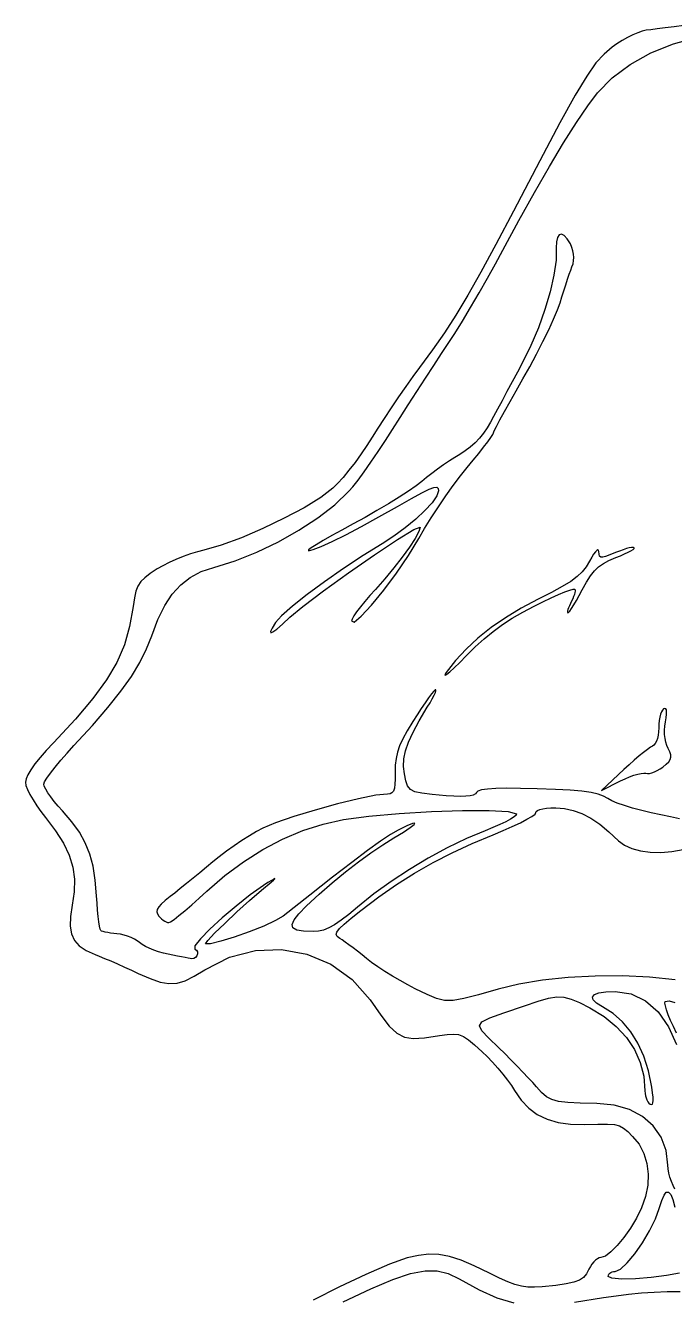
# Model space of a CAD drawing. Header units: metres. Extents: x 225 to 2031, y 224 to 1081.
# Drawn here: x 643.5 to 844.9, y 635.2 to 1030 of the extents above; entities that cross this region are included whole.
import ezdxf

# ---------------------------------------------------------------- set-up
doc = ezdxf.new("R2010")
doc.units = ezdxf.units.M
doc.layers.add('rockery', color=7, linetype='Continuous')

msp = doc.modelspace()

# ---------------------------------------------------------------- linework, layer by layer
at = {"layer": 'rockery'}
for points in [[(847.85, 1030.04), (844.79, 1029.66), (841.98, 1029.3), (839.53, 1028.99), (837.54, 1028.73), (836.13, 1028.53), (834.92, 1028.26), (833.51, 1027.78), (831.95, 1027.12), (830.31, 1026.31), (828.65, 1025.38), (827.05, 1024.37), (825.56, 1023.31), (823.04, 1021.17), (820.55, 1018.41), (817.7, 1014.36), (814.11, 1008.4), (809.37, 999.86), (803.11, 988.1), (794.92, 972.47), (789.46, 962.1), (784.83, 953.53), (780.79, 946.37), (777.1, 940.21), (773.53, 934.69), (769.85, 929.39), (765.81, 923.92), (763.77, 921.17), (761.56, 918.08), (759.27, 914.8), (756.99, 911.46), (754.81, 908.18), (752.82, 905.11), (751.12, 902.36), (749.47, 899.77), (747.68, 897.13), (745.79, 894.53), (743.9, 892.07), (742.08, 889.85), (740.4, 887.96), (738.93, 886.51), (735.17, 883.65), (729.98, 880.46), (723.85, 877.17), (717.21, 873.99), (710.53, 871.15), (704.27, 868.86), (698.89, 867.34), (696.89, 866.82), (694.72, 866.14), (692.47, 865.33), (690.23, 864.42), (688.09, 863.46), (686.13, 862.46), (684.44, 861.48), (682.21, 860.02), (680.53, 858.75), (679.3, 857.52), (678.44, 856.17), (677.83, 854.54), (677.37, 852.48), (676.97, 849.83), (675.85, 843.57), (674.22, 837.89), (671.9, 832.48), (668.72, 827.04), (664.49, 821.27), (659.04, 814.88), (652.21, 807.57), (649.99, 805.19), (648.07, 802.99), (646.48, 800.99), (645.21, 799.19), (644.29, 797.63), (643.73, 796.32), (643.54, 795.28), (643.7, 794.32), (644.17, 793.05), (644.91, 791.53), (645.89, 789.84), (647.05, 788.03), (648.36, 786.18), (649.8, 784.34), (652.91, 780.25), (655.34, 776.39), (657.1, 772.67), (658.22, 768.98), (658.74, 765.24), (658.69, 761.35), (658.08, 757.2), (657.52, 753.65), (657.42, 750.7), (657.82, 748.25), (658.75, 746.22), (660.25, 744.54), (662.37, 743.13), (665.14, 741.89), (666.45, 741.37), (668.09, 740.68), (669.99, 739.87), (672.06, 738.96), (674.22, 737.99), (676.39, 737), (678.48, 736.03), (682.19, 734.39), (685.3, 733.33), (688.02, 732.86), (690.56, 732.99), (693.13, 733.74), (695.93, 735.11), (699.18, 737.11), (706.84, 741.02), (714.87, 743.09), (722.98, 743.38), (730.88, 741.94), (738.28, 738.83), (744.9, 734.08), (750.45, 727.77), (753.78, 723.04), (756.42, 719.66), (758.74, 717.46), (761.1, 716.26), (763.85, 715.86), (767.36, 716.08), (771.97, 716.74), (774.42, 717.09), (776.33, 717.21), (777.92, 717.03), (779.4, 716.47), (780.97, 715.46), (782.85, 713.9), (785.24, 711.73), (786.84, 710.19), (788.48, 708.46), (790.12, 706.63), (791.68, 704.76), (793.11, 702.93), (794.34, 701.21), (795.32, 699.68), (797.37, 696.67), (799.7, 694.2), (802.35, 692.23), (805.36, 690.77), (808.77, 689.78), (812.62, 689.25), (816.94, 689.16), (821.11, 689.27), (824.13, 689.28), (826.28, 689.12), (827.85, 688.73), (829.13, 688.04), (830.39, 686.97), (831.92, 685.46), (833.9, 683.01), (835.37, 680.19), (836.32, 677.08), (836.73, 673.76), (836.61, 670.31), (835.92, 666.8), (834.68, 663.32), (833.08, 660.1), (831.21, 656.97), (829.19, 654.08), (827.15, 651.58), (825.2, 649.61), (823.46, 648.32), (822.06, 647.86), (821.55, 647.76), (821, 647.49), (820.42, 647.06), (819.85, 646.51), (819.31, 645.84), (818.81, 645.08), (818.38, 644.26), (817.62, 642.82), (816.7, 641.71), (815.46, 640.86), (813.73, 640.21), (811.33, 639.7), (808.09, 639.26), (803.85, 638.84), (801.51, 638.68), (799.43, 638.72), (797.44, 638.97), (795.4, 639.49), (793.16, 640.32), (790.57, 641.48), (787.48, 643.02), (782.77, 645.32), (778.7, 647.03), (775.11, 648.18), (771.82, 648.79), (768.65, 648.9), (765.44, 648.55), (762.01, 647.76), (756.48, 645.81), (749.16, 642.66), (740.97, 638.78), (732.85, 634.65)], [(846.48, 783.96), (843.69, 784.57), (840.72, 785.18), (837.7, 785.82), (834.73, 786.54), (831.92, 787.3), (829.37, 788.09), (827.17, 788.85), (825.44, 789.58), (824.26, 790.23), (822.9, 791.01), (821.2, 791.65), (819.02, 792.15), (816.19, 792.55), (812.57, 792.85), (808, 793.09), (802.31, 793.28), (797.14, 793.39), (792.89, 793.42), (789.49, 793.35), (786.9, 793.19), (785.07, 792.94), (783.93, 792.58), (783.45, 792.11), (783.13, 791.67), (782.48, 791.33), (781.51, 791.09), (780.18, 790.96), (778.51, 790.92), (776.48, 790.98), (774.08, 791.13), (769.71, 791.5), (766.55, 791.87), (764.37, 792.36), (762.97, 793.09), (762.1, 794.18), (761.56, 795.73), (761.12, 797.87), (760.85, 800.18), (760.95, 802.52), (761.44, 805), (762.38, 807.72), (763.79, 810.82), (765.73, 814.39), (768.22, 818.56), (769.06, 819.97), (769.77, 821.22), (770.33, 822.28), (770.71, 823.12), (770.91, 823.7), (770.91, 824), (770.7, 823.97), (770.23, 823.53), (769.52, 822.68), (768.6, 821.46), (767.52, 819.93), (766.32, 818.17), (765.04, 816.22), (763.73, 814.14), (761.99, 811.27), (760.64, 808.8), (759.64, 806.63), (758.94, 804.62), (758.51, 802.66), (758.29, 800.64), (758.25, 798.42), (758.25, 796.31), (758.17, 794.67), (757.99, 793.44), (757.69, 792.58), (757.25, 792.03), (756.65, 791.74), (755.88, 791.65), (752.26, 791.25), (746.85, 790.16), (740.35, 788.58), (733.44, 786.69), (726.81, 784.68), (721.15, 782.74), (717.14, 781.06), (715.22, 780.01), (713.04, 778.71), (710.7, 777.21), (708.29, 775.59), (705.92, 773.89), (703.68, 772.2), (701.66, 770.57), (699.7, 768.94), (697.62, 767.23), (695.53, 765.51), (693.48, 763.85), (691.57, 762.31), (689.87, 760.95), (688.47, 759.86), (686.88, 758.58), (685.69, 757.52), (684.88, 756.62), (684.43, 755.84), (684.3, 755.15), (684.47, 754.48), (684.92, 753.8), (685.34, 753.34), (685.8, 752.92), (686.28, 752.55), (686.75, 752.23), (687.21, 751.99), (687.63, 751.84), (688, 751.79), (688.59, 752.05), (689.68, 752.78), (691.17, 753.94), (693.01, 755.45), (695.12, 757.26), (697.42, 759.32), (699.84, 761.55), (705.4, 766.36), (711.19, 770.67), (717.18, 774.44), (723.32, 777.66), (729.56, 780.3), (735.86, 782.34), (742.17, 783.74), (750.05, 784.81), (759.49, 785.66), (769.53, 786.26), (779.16, 786.57), (787.42, 786.57), (793.32, 786.22), (795.88, 785.5), (795.76, 785.12), (795.13, 784.57), (794.03, 783.87), (792.53, 783.07), (790.69, 782.18), (788.56, 781.24), (786.2, 780.28), (780.36, 777.82), (774.43, 774.97), (768.51, 771.77), (762.69, 768.29), (757.04, 764.56), (751.65, 760.65), (746.61, 756.6), (743.85, 754.32), (741.49, 752.5), (739.44, 751.11), (737.63, 750.1), (735.99, 749.44), (734.44, 749.07), (732.92, 748.96), (729.85, 749.09), (727.72, 749.47), (726.52, 750.16), (726.24, 751.2), (726.86, 752.64), (728.37, 754.54), (730.76, 756.95), (734.71, 760.59), (738.75, 764.12), (742.82, 767.48), (746.83, 770.6), (750.71, 773.44), (754.39, 775.94), (757.79, 778.04), (760.81, 779.85), (762.93, 781.24), (764.12, 782.16), (764.36, 782.59), (763.63, 782.46), (761.91, 781.76), (759.16, 780.42), (756.84, 779.08), (753.71, 777), (749.71, 774.15), (744.76, 770.45), (738.78, 765.85), (731.72, 760.31), (723.48, 753.76), (721.16, 752.39), (717.46, 750.71), (712.97, 748.94), (708.32, 747.29), (704.11, 745.98), (700.95, 745.22), (699.45, 745.23), (700.11, 746.21), (702.24, 748.45), (705.39, 751.54), (709.15, 755.07), (713.09, 758.65), (716.76, 761.86), (719.74, 764.31), (720.54, 764.94), (720.93, 765.3), (720.93, 765.4), (720.56, 765.24), (719.84, 764.83), (718.77, 764.18), (717.38, 763.28), (713.26, 760.38), (708.87, 756.92), (704.58, 753.26), (700.78, 749.74), (697.84, 746.72), (696.14, 744.53), (696.05, 743.54), (696.61, 743.18), (696.89, 742.66), (696.91, 742.04), (696.71, 741.44), (696.31, 740.93), (695.75, 740.6), (695.06, 740.55), (694.67, 740.62), (693.99, 740.75), (693.07, 740.92), (691.95, 741.14), (690.67, 741.38), (689.28, 741.65), (687.83, 741.94), (687.83, 741.94), (686.33, 742.28), (684.82, 742.72), (683.34, 743.23), (681.97, 743.79), (680.74, 744.38), (679.71, 744.97), (678.94, 745.55), (678.22, 746.11), (677.34, 746.63), (676.33, 747.12), (675.25, 747.54), (674.13, 747.89), (673.01, 748.14), (671.94, 748.28), (670.93, 748.38), (669.96, 748.5), (669.06, 748.65), (668.28, 748.81), (667.63, 748.98), (667.15, 749.16), (666.88, 749.33), (666.7, 749.76), (666.51, 750.66), (666.31, 751.98), (666.11, 753.65), (665.92, 755.59), (665.74, 757.76), (665.59, 760.07), (665.18, 764.98), (664.5, 769.25), (663.5, 773.04), (662.11, 776.5), (660.28, 779.77), (657.94, 783.02), (655.03, 786.39), (653.71, 787.88), (652.49, 789.36), (651.41, 790.77), (650.51, 792.06), (649.82, 793.18), (649.38, 794.09), (649.23, 794.72), (649.48, 795.45), (650.18, 796.62), (651.29, 798.17), (652.73, 800.03), (654.47, 802.11), (656.43, 804.34), (658.56, 806.66), (664.3, 812.9), (669.13, 818.48), (673.15, 823.52), (676.43, 828.15), (679.06, 832.48), (681.14, 836.65), (682.73, 840.76), (684.65, 845.82), (686.74, 850.09), (689.08, 853.65), (691.71, 856.55), (694.69, 858.85), (698.08, 860.63), (701.94, 861.94), (708.62, 864.02), (715.37, 866.7), (722, 869.87), (728.35, 873.45), (734.23, 877.32), (739.48, 881.39), (743.91, 885.56), (745.13, 886.98), (746.73, 889.04), (748.62, 891.61), (750.71, 894.59), (752.94, 897.85), (755.21, 901.27), (757.44, 904.75), (759.76, 908.42), (762.31, 912.4), (764.97, 916.54), (767.65, 920.67), (770.23, 924.62), (772.61, 928.24), (774.68, 931.35), (776.74, 934.53), (779.1, 938.33), (781.65, 942.57), (784.29, 947.07), (786.91, 951.65), (789.41, 956.15), (791.68, 960.37), (796.62, 969.56), (801.47, 978.26), (806.12, 986.33), (810.5, 993.6), (814.51, 999.93), (818.05, 1005.16), (821.04, 1009.12), (825.62, 1013.83), (831.19, 1017.98), (837.57, 1021.5), (844.59, 1024.32), (852.08, 1026.37)], [(845.1, 734.07), (837.14, 734.86), (828.77, 735.22), (820.27, 735.18), (811.9, 734.73), (803.91, 733.91), (796.59, 732.72), (790.18, 731.17), (784.07, 729.38), (779.59, 728.19), (776.26, 727.6), (773.58, 727.61), (771.05, 728.22), (768.19, 729.43), (764.48, 731.25), (762.2, 732.44), (759.8, 733.77), (757.38, 735.19), (755.03, 736.64), (752.85, 738.07), (750.93, 739.42), (749.35, 740.63), (747.96, 741.75), (746.55, 742.87), (745.17, 743.93), (743.88, 744.89), (742.73, 745.73), (741.76, 746.4), (741.03, 746.87), (740.28, 747.43), (739.97, 748.06), (740.18, 748.85), (740.97, 749.89), (742.43, 751.29), (744.62, 753.13), (747.61, 755.52), (753.16, 759.72), (758.7, 763.57), (764.29, 767.12), (770.01, 770.4), (775.93, 773.45), (782.11, 776.32), (788.63, 779.04), (791.74, 780.32), (794.58, 781.57), (797.08, 782.75), (799.14, 783.82), (800.69, 784.73), (801.65, 785.44), (801.93, 785.92), (802.01, 786.27), (802.4, 786.58), (803.09, 786.85), (804.02, 787.07), (805.19, 787.24), (806.55, 787.35), (808.07, 787.38), (810.8, 787.19), (813.5, 786.59), (816.2, 785.59), (818.93, 784.16), (821.71, 782.29), (824.58, 779.97), (827.55, 777.18), (829.35, 775.8), (831.64, 774.73), (834.32, 773.99), (837.34, 773.59), (840.62, 773.53), (844.08, 773.83), (847.65, 774.49)], [(845.06, 669.13), (844.46, 670.25), (843.93, 671.49), (843.49, 672.79), (843.15, 674.1), (842.93, 675.37), (842.85, 676.55), (842.32, 681.12), (840.77, 685.19), (838.3, 688.71), (834.99, 691.58), (830.92, 693.75), (826.18, 695.14), (820.86, 695.67), (815.65, 695.77), (811.77, 695.95), (808.93, 696.29), (806.83, 696.87), (805.18, 697.77), (803.69, 699.08), (802.05, 700.87), (800.92, 702.13), (799.5, 703.66), (797.85, 705.4), (796.05, 707.28), (794.16, 709.21), (792.26, 711.13), (790.42, 712.97), (787.22, 716.05), (785.16, 718.21), (784.42, 719.76), (785.18, 721), (787.63, 722.25), (791.97, 723.8), (798.37, 725.96), (802.58, 727.37), (805.8, 728.29), (808.38, 728.72), (810.62, 728.65), (812.87, 728.06), (815.45, 726.95), (818.68, 725.3), (823.07, 722.64), (826.84, 719.59), (829.98, 716.18), (832.46, 712.44), (834.26, 708.4), (835.35, 704.09), (835.73, 699.55), (835.78, 698.81), (835.9, 698.08), (836.09, 697.39), (836.33, 696.75), (836.63, 696.2), (836.96, 695.76), (837.32, 695.45), (837.74, 695.3), (838.05, 695.42), (838.24, 695.84), (838.31, 696.57), (838.28, 697.61), (838.13, 698.99), (837.87, 700.71), (836.81, 705.78), (835.38, 710.33), (833.57, 714.39), (831.38, 717.94), (828.81, 721), (825.86, 723.57), (822.53, 725.65), (820.67, 726.78), (819.65, 727.8), (819.45, 728.69), (820.05, 729.42), (821.43, 729.97), (823.58, 730.31), (826.46, 730.43), (831.43, 729.68), (835.93, 727.51), (839.85, 724.06), (843.09, 719.49), (845.55, 713.93)], [(845.55, 717.48), (844.57, 719.52), (843.71, 721.45), (842.99, 723.21), (842.45, 724.72), (842.1, 725.94), (841.96, 726.81), (842.05, 727.25), (843.22, 727.55), (845.04, 727.03)], [(846.43, 643.03), (842.38, 642.26), (837.62, 641.68), (832.78, 641.31), (828.53, 641.22), (825.5, 641.44), (824.35, 642.04), (824.35, 642.04), (824.41, 642.39), (824.57, 642.72), (824.82, 643), (825.15, 643.24), (825.54, 643.43), (825.99, 643.54), (826.47, 643.58), (828.11, 644.3), (830.22, 646.23), (832.58, 649.07), (834.98, 652.49), (837.2, 656.19), (839, 659.84), (840.18, 663.14), (840.93, 665.61), (841.66, 667.27), (842.37, 668.12), (843.06, 668.17), (843.73, 667.42), (844.38, 665.86), (845, 663.5)], [(742.13, 634.11), (750.68, 638.13), (757.54, 641.04), (763.04, 642.91), (767.51, 643.81), (771.29, 643.79), (774.7, 642.92), (778.08, 641.28), (784.33, 637.86), (789.82, 635.41), (795.04, 633.86)], [(813.93, 634.01), (822.93, 635.45), (826.78, 636.05), (830.69, 636.54), (834.64, 636.92), (838.63, 637.17), (842.64, 637.3), (846.66, 637.31)]]:
    msp.add_lwpolyline(points, dxfattribs=at)
for points in [[(725.56, 846.53), (729.55, 849.86), (736, 854.7), (743.8, 860.28), (751.82, 865.82), (758.94, 870.55), (764.03, 873.69), (765.97, 874.46), (765.56, 873.07), (764.42, 870.94), (762.68, 868.24), (760.45, 865.13), (757.86, 861.78), (755.04, 858.38), (752.1, 855.08), (750.39, 853.19), (748.82, 851.37), (747.44, 849.67), (746.29, 848.16), (745.41, 846.89), (744.86, 845.92), (744.68, 845.32), (745.53, 845), (747.74, 846.79), (750.92, 850.23), (754.69, 854.84), (758.64, 860.14), (762.41, 865.66), (765.6, 870.94), (767.37, 873.99), (769.41, 877.29), (771.64, 880.72), (773.96, 884.12), (776.29, 887.38), (778.52, 890.36), (780.57, 892.92), (782.44, 895.17), (784.16, 897.3), (785.68, 899.23), (786.95, 900.89), (787.92, 902.23), (788.54, 903.17), (788.76, 903.65), (789, 904.29), (789.69, 905.68), (790.77, 907.73), (792.19, 910.33), (793.88, 913.37), (795.8, 916.76), (797.89, 920.39), (800.04, 924.2), (802.14, 928.11), (804.11, 931.97), (805.9, 935.63), (807.42, 938.95), (808.61, 941.79), (809.39, 944), (809.97, 945.87), (810.57, 947.77), (811.17, 949.62), (811.74, 951.35), (812.27, 952.89), (812.73, 954.18), (813.1, 955.14), (813.42, 956.12), (813.62, 957.09), (813.68, 958.08), (813.61, 959.09), (813.41, 960.11), (813.07, 961.17), (812.61, 962.26), (811.66, 963.88), (810.73, 964.88), (809.86, 965.27), (809.12, 965.07), (808.56, 964.3), (808.25, 962.96), (808.23, 961.08), (808.15, 957.22), (807.5, 952.6), (806.34, 947.42), (804.72, 941.91), (802.71, 936.28), (800.38, 930.73), (797.78, 925.49), (796.19, 922.55), (794.56, 919.52), (792.94, 916.52), (791.4, 913.65), (789.99, 911.02), (788.78, 908.76), (787.83, 906.98), (786.81, 905.25), (785.67, 903.6), (784.4, 902.04), (783.02, 900.6), (781.54, 899.27), (779.97, 898.07), (778.33, 897.01), (776.79, 896.07), (775.07, 894.95), (773.26, 893.71), (771.42, 892.4), (769.63, 891.08), (767.96, 889.78), (766.48, 888.57), (764.75, 887.24), (762.36, 885.59), (759.45, 883.7), (756.15, 881.66), (752.59, 879.55), (748.89, 877.44), (745.19, 875.42), (741.69, 873.53), (738.55, 871.79), (735.87, 870.25), (733.72, 868.97), (732.19, 867.99), (731.37, 867.36), (731.33, 867.13), (732.8, 867.47), (735.3, 868.44), (738.72, 870.01), (742.92, 872.09), (747.79, 874.64), (753.19, 877.58), (759, 880.85), (763.3, 883.29), (766.51, 885.05), (768.79, 886.19), (770.28, 886.76), (771.16, 886.82), (771.57, 886.44), (771.67, 885.67), (771.15, 884.1), (769.7, 882.02), (767.48, 879.57), (764.66, 876.92), (761.4, 874.22), (757.87, 871.62), (754.23, 869.28), (748.29, 865.61), (742.22, 861.6), (736.33, 857.49), (730.95, 853.52), (726.41, 849.93), (723.03, 846.96), (721.12, 844.83), (720.07, 843.13), (719.59, 842.07), (719.67, 841.67), (720.31, 841.91), (721.5, 842.8), (723.25, 844.34), (725.56, 846.53)], [(801.36, 849.93), (804.1, 851.28), (806.65, 852.48), (808.94, 853.51), (810.89, 854.33), (812.42, 854.91), (813.46, 855.22), (813.94, 855.22), (814.05, 854.99), (814.07, 854.61), (814, 854.12), (813.84, 853.53), (813.62, 852.88), (813.32, 852.18), (812.96, 851.45), (812.6, 850.73), (812.29, 850.04), (812.04, 849.41), (811.86, 848.85), (811.76, 848.39), (811.74, 848.05), (811.81, 847.85), (812.03, 847.94), (812.44, 848.41), (813, 849.21), (813.7, 850.31), (814.5, 851.66), (815.37, 853.22), (816.29, 854.94), (817.63, 857.38), (818.86, 859.34), (820.08, 860.9), (821.38, 862.16), (822.85, 863.2), (824.58, 864.1), (826.66, 864.97), (828.11, 865.55), (829.41, 866.11), (830.52, 866.64), (831.41, 867.12), (832.05, 867.53), (832.4, 867.85), (832.42, 868.06), (832.14, 868.15), (831.62, 868.12), (830.89, 867.99), (829.99, 867.76), (828.96, 867.43), (827.83, 867.03), (826.64, 866.56), (824.87, 865.83), (823.55, 865.36), (822.63, 865.13), (822.02, 865.17), (821.67, 865.46), (821.5, 866.01), (821.44, 866.83), (821.35, 867.26), (821.13, 867.37), (820.79, 867.2), (820.35, 866.76), (819.82, 866.05), (819.22, 865.1), (818.56, 863.92), (817.52, 862.16), (816.28, 860.59), (814.72, 859.1), (812.7, 857.6), (810.1, 856), (806.78, 854.19), (802.61, 852.08), (797.34, 849.29), (792.47, 846.35), (788, 843.26), (783.92, 840.01), (780.25, 836.62), (776.98, 833.07), (774.11, 829.38), (773.67, 828.66), (773.73, 828.47), (774.25, 828.79), (775.21, 829.59), (776.56, 830.84), (778.26, 832.49), (780.28, 834.53), (783.1, 837.32), (785.87, 839.82), (788.66, 842.1), (791.54, 844.2), (794.57, 846.17), (797.82, 848.07), (801.36, 849.93)], [(836.01, 798.07), (836.53, 797.99), (837.18, 798.04), (837.92, 798.23), (838.73, 798.52), (839.58, 798.93), (840.43, 799.42), (841.25, 800), (842.34, 800.89), (843.12, 801.65), (843.6, 802.36), (843.8, 803.06), (843.74, 803.83), (843.43, 804.73), (842.9, 805.82), (842.5, 806.72), (842.2, 807.76), (841.98, 808.92), (841.86, 810.15), (841.84, 811.43), (841.92, 812.72), (842.11, 814.01), (842.33, 815.33), (842.45, 816.39), (842.47, 817.21), (842.38, 817.78), (842.2, 818.11), (841.91, 818.2), (841.53, 818.05), (841.18, 817.7), (840.86, 817.13), (840.58, 816.38), (840.35, 815.46), (840.17, 814.43), (840.05, 813.32), (840.01, 812.17), (839.96, 810.97), (839.82, 809.86), (839.6, 808.86), (839.31, 808), (838.95, 807.3), (838.53, 806.78), (838.07, 806.48), (837.44, 806.14), (836.5, 805.49), (835.32, 804.58), (833.94, 803.45), (832.42, 802.15), (830.81, 800.73), (829.17, 799.22), (822.22, 792.71), (828.18, 795.73), (829.6, 796.4), (830.99, 796.98), (832.32, 797.46), (833.54, 797.83), (834.59, 798.06), (835.43, 798.15), (836.01, 798.07)]]:
    msp.add_lwpolyline(points, close=True, dxfattribs=at)

doc.saveas('drawing.dxf')
